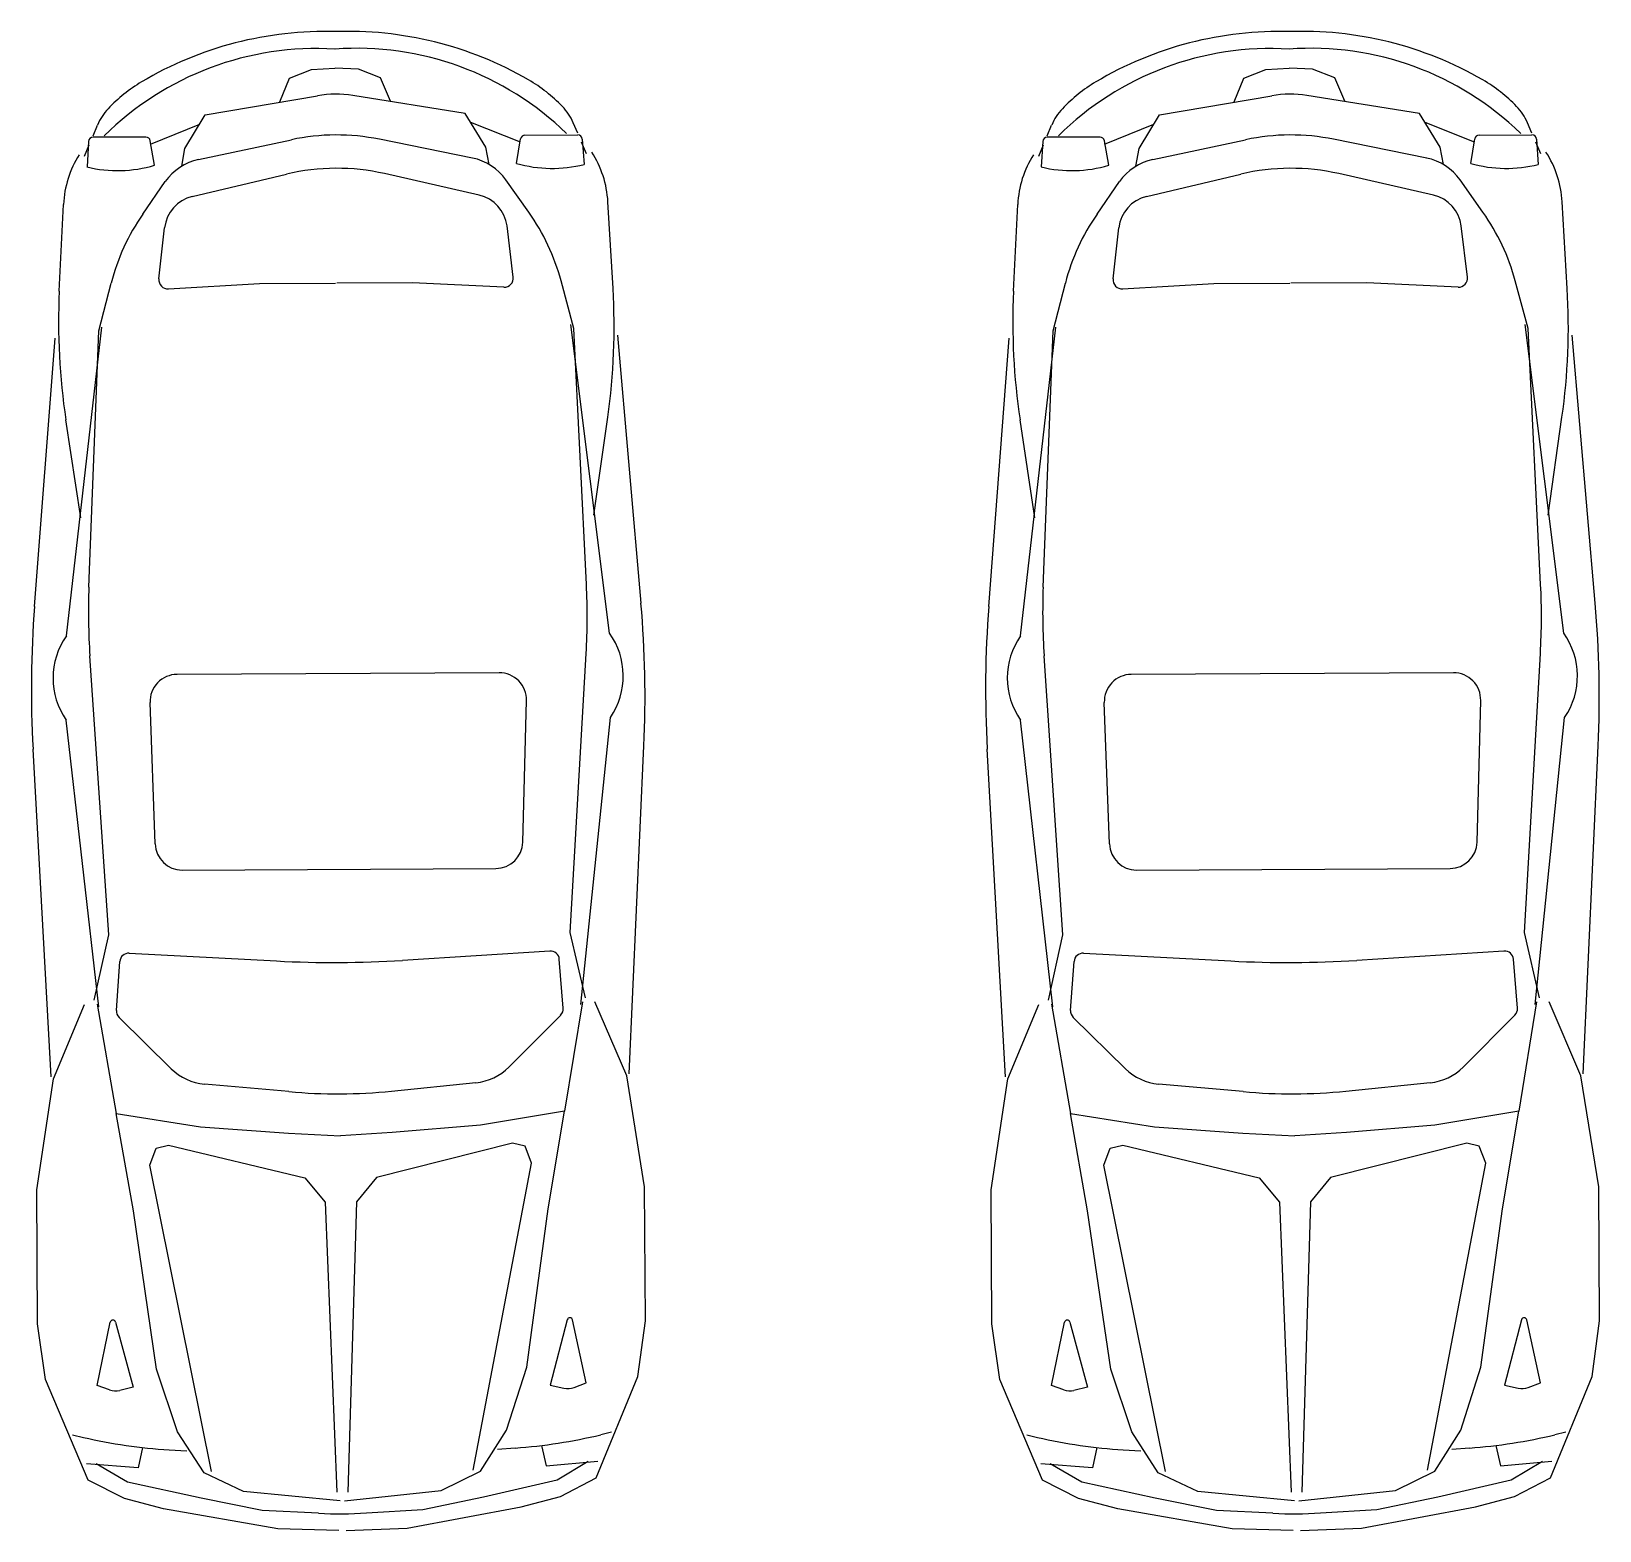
# Model space of a CAD drawing. Extents: x 287 to 4699, y 124 to 4340.
import ezdxf

# ---------------------------------------------------------------- set-up
doc = ezdxf.new("R2010")
doc.units = 0
doc.layers.add('KADRBM', color=7, linetype='CONTINUOUS')

msp = doc.modelspace()

# ---------------------------------------------------------------- linework, layer by layer
at = {"layer": 'KADRBM'}
for p, q in [((1075.8, 4232.7), (1141.3, 4236.9)), ((1207.3, 4233.4), (1141.8, 4236.9)), ((3759.8, 4232.7), (3825.3, 4236.9)), ((3891.3, 4233.4), (3825.8, 4236.9)), ((986.2, 4142.3), (1013.8, 4208)), ((1013.8, 4208), (1075.8, 4232.7)), ((1269.6, 4209.3), (1207.3, 4233.4)), ((1297.9, 4143.8), (1269.6, 4209.3)), ((3670.1, 4142.3), (3697.8, 4208)), ((3697.8, 4208), (3759.8, 4232.7)), ((3953.6, 4209.3), (3891.3, 4233.4)), ((3981.9, 4143.8), (3953.6, 4209.3)), ((776.7, 4105.5), (1092.5, 4159.1)), ((1507.7, 4109.2), (1191.4, 4159.6)), ((3460.7, 4105.5), (3776.5, 4159.1)), ((4191.7, 4109.2), (3875.3, 4159.6)), ((719.5, 4010.4), (776.7, 4105.5)), ((1565.8, 4014.7), (1507.7, 4109.2)), ((3403.5, 4010.4), (3460.7, 4105.5)), ((4249.8, 4014.7), (4191.7, 4109.2)), ((460.8, 4046.4), (473.3, 4076.4)), ((622.2, 4022.7), (761, 4079.4)), ((1663, 4028), (1523.7, 4083.3)), ((1824.2, 4053.3), (1811.4, 4083.2)), ((3144.8, 4046.4), (3157.2, 4076.4)), ((3306.2, 4022.7), (3445, 4079.4)), ((4347, 4028), (4207.6, 4083.3)), ((4508.2, 4053.3), (4495.4, 4083.2)), ((436.8, 3988.7), (450.3, 4021)), ((448.2, 4030.2), (443.9, 3958.7)), ((609.3, 4042.8), (460.8, 4042.2)), ((633.8, 3963.5), (621.9, 4032.3)), ((757.7, 3979.9), (1018.8, 4035.4)), ((1528, 3983.8), (1266.3, 4036.6)), ((1575.4, 3965.8), (1565.8, 4014.7)), ((1652, 3968.7), (1663.3, 4037.6)), ((1675.7, 4048.2), (1824.2, 4049.1)), ((1848.7, 3995.9), (1835, 4028.1)), ((1837, 4037.3), (1842, 3965.8)), ((3120.8, 3988.7), (3134.2, 4021)), ((3132.2, 4030.2), (3127.9, 3958.7)), ((3293.3, 4042.8), (3144.8, 4042.2)), ((3317.8, 3963.5), (3305.9, 4032.3)), ((3441.7, 3979.9), (3702.8, 4035.4)), ((4212, 3983.8), (3950.3, 4036.6)), ((4259.4, 3965.8), (4249.8, 4014.7)), ((4336, 3968.7), (4347.2, 4037.6)), ((4359.7, 4048.2), (4508.2, 4049.1)), ((4532.7, 3995.9), (4519, 4028.1)), ((4521, 4037.3), (4526, 3965.8)), ((710.4, 3961.4), (719.5, 4010.4)), ((3394.4, 3961.4), (3403.5, 4010.4)), ((739.8, 3875.5), (1005.2, 3938.5)), ((1546.9, 3879.6), (1280.9, 3939.9)), ((3423.8, 3875.5), (3689.2, 3938.5)), ((4230.9, 3879.6), (3964.9, 3939.9)), ((600.8, 3826.2), (664.1, 3917.5)), ((1686.4, 3831.7), (1622.2, 3922.4)), ((3284.8, 3826.2), (3348.1, 3917.5)), ((4370.4, 3831.7), (4306.2, 3922.4)), ((366, 3609.1), (377.8, 3853.3)), ((1923.4, 3617), (1909.1, 3861.1)), ((3050, 3609.1), (3061.8, 3853.3)), ((4607.4, 3617), (4593.1, 3861.1)), ((646.2, 3644), (662.3, 3787.9)), ((1642.9, 3649.1), (1625.3, 3792.8)), ((3330.2, 3644), (3346.3, 3787.9)), ((4326.8, 3649.1), (4309.3, 3792.8)), ((477.2, 3497.8), (511.9, 3631.9)), ((673, 3615.9), (929.5, 3630.9)), ((929.5, 3630.9), (1143, 3631.5)), ((1359.8, 3633.1), (1146.3, 3631.5)), ((1616.4, 3620.6), (1359.8, 3633.1)), ((1813.4, 3504.6), (1777.3, 3638.4)), ((3161.1, 3497.8), (3195.9, 3631.9)), ((3356.9, 3615.9), (3613.4, 3630.9)), ((3613.4, 3630.9), (3826.9, 3631.5)), ((4043.8, 3633.1), (3830.3, 3631.5)), ((4300.4, 3620.6), (4043.8, 3633.1)), ((4497.4, 3504.6), (4461.3, 3638.4)), ((385.9, 2640), (485.3, 3508.6)), ((449.3, 2777.4), (477.2, 3497.8)), ((1913.4, 2647.7), (1805.2, 3515.3)), ((1848.6, 2784.6), (1813.4, 3504.6)), ((2002.2, 2731.7), (1936.9, 3485.3)), ((3069.8, 2640), (3169.3, 3508.6)), ((3133.3, 2777.4), (3161.1, 3497.8)), ((4597.4, 2647.7), (4489.1, 3515.3)), ((4532.6, 2784.6), (4497.4, 3504.6)), ((4686.2, 2731.7), (4620.9, 3485.3)), ((296.3, 2723.1), (353.9, 3477.3)), ((2980.2, 2723.1), (3037.9, 3477.3)), ((426.1, 2972.2), (384.5, 3247.3)), ((1869.8, 2979.6), (1908.6, 3255.1)), ((3110.1, 2972.2), (3068.5, 3247.3)), ((4553.8, 2979.6), (4592.6, 3255.1)), ((505, 1799.4), (452.1, 2583.7)), ((1802.9, 1806), (1847.8, 2590.8)), ((3188.9, 1799.4), (3136, 2583.7)), ((4486.9, 1806), (4531.8, 2590.8)), ((1603.2, 2536.2), (697.2, 2531.6)), ((4287.2, 2536.2), (3381.2, 2531.6)), ((635.5, 2054.9), (621.2, 2452.6)), ((1669.7, 2060.1), (1679.9, 2458)), ((3319.5, 2054.9), (3305.2, 2452.6)), ((4353.7, 2060.1), (4363.9, 2458)), ((476.7, 1596.6), (385.6, 2403.1)), ((1833.2, 1603.5), (1916, 2410.9)), ((3160.7, 1596.6), (3069.6, 2403.1)), ((4517.1, 1603.5), (4600, 2410.9)), ((343.3, 1399.8), (292.1, 2321.8)), ((1968.6, 1408.1), (2010.4, 2330.5)), ((3027.3, 1399.8), (2976.1, 2321.8)), ((4652.6, 1408.1), (4694.4, 2330.5)), ((712, 1981.4), (1594, 1985.9)), ((3396, 1981.4), (4278, 1985.9)), ((464, 1615.6), (505, 1799.4)), ((1845.7, 1622.6), (1802.9, 1806)), ((3148, 1615.6), (3188.9, 1799.4)), ((4529.6, 1622.6), (4486.9, 1806)), ((526.4, 1586.9), (536.1, 1724.2)), ((562.8, 1747.8), (977.2, 1725.8)), ((1745.5, 1753.8), (1331.4, 1727.6)), ((1783.6, 1593.3), (1772.4, 1730.5)), ((3210.4, 1586.9), (3220.1, 1724.2)), ((3246.8, 1747.8), (3661.2, 1725.8)), ((4429.5, 1753.8), (4015.4, 1727.6)), ((4467.5, 1593.3), (4456.4, 1730.5)), ((472.6, 1603.9), (526, 1296.6)), ((1837.2, 1610.8), (1786.9, 1303)), ((3156.6, 1603.9), (3210, 1296.6)), ((4521.2, 1610.8), (4470.9, 1303)), ((681, 1422.7), (534, 1567)), ((1630.7, 1427.5), (1776.2, 1573.3)), ((3365, 1422.7), (3218, 1567)), ((4314.6, 1427.5), (4460.2, 1573.3)), ((1011.8, 1358.3), (774.1, 1379.7)), ((1300.5, 1359.8), (1538, 1383.6)), ((3695.8, 1358.3), (3458.1, 1379.7)), ((3984.5, 1359.8), (4222, 1383.6)), ((472.9, 532.3), (509.5, 709.8)), ((524.3, 710.3), (574.1, 526.9)), ((1794.9, 716.7), (1747, 532.8)), ((1848.1, 539.3), (1809.7, 716.4)), ((3156.9, 532.3), (3193.5, 709.8)), ((3208.3, 710.3), (3258.1, 526.9)), ((4478.9, 716.7), (4430.9, 532.8)), ((4532.1, 539.3), (4493.7, 716.4)), ((507.4, 519.9), (472.9, 532.3)), ((1747, 532.8), (1785.4, 524.5)), ((1813.8, 526.6), (1848.1, 539.3)), ((3191.3, 519.9), (3156.9, 532.3)), ((4430.9, 532.8), (4469.4, 524.5)), ((4497.8, 526.6), (4532.1, 539.3)), ((574.1, 526.9), (535.8, 518.2)), ((3258.1, 526.9), (3219.8, 518.2)), ((1919.3, 400.7), (1888.7, 393.4)), ((4603.3, 400.7), (4572.7, 393.4)), ((403.1, 393), (433.8, 386)), ((600.4, 357.6), (588.1, 300.7)), ((1648.1, 355.9), (1598.5, 352.2)), ((1722.4, 363.3), (1735.3, 306.5)), ((3087.1, 393), (3117.7, 386)), ((3284.3, 357.6), (3272, 300.7)), ((4332.1, 355.9), (4282.5, 352.2)), ((4406.4, 363.3), (4419.3, 306.5)), ((588.1, 300.7), (442.9, 311.9)), ((557.7, 260.4), (469.3, 312)), ((674.7, 351), (724.4, 347.8)), ((1735.3, 306.5), (1880.4, 319.2)), ((1766.1, 266.6), (1853.9, 319)), ((3272, 300.7), (3126.9, 311.9)), ((3241.7, 260.4), (3153.3, 312)), ((3358.7, 351), (3408.4, 347.8)), ((4419.3, 306.5), (4564.3, 319.2)), ((4450.1, 266.6), (4537.9, 319)), ((1559.5, 218.8), (1766.1, 266.6)), ((4243.5, 218.8), (4450.1, 266.6)), ((764.8, 214.8), (557.7, 260.4)), ((3448.8, 214.8), (3241.7, 260.4)), ((936.5, 180.7), (764.8, 214.8)), ((1095.1, 172.8), (936.5, 180.7)), ((1229.6, 173.4), (1388.1, 183)), ((1388.1, 183), (1559.5, 218.8)), ((3620.4, 180.7), (3448.8, 214.8)), ((3779.1, 172.8), (3620.4, 180.7)), ((3913.6, 173.4), (4072.1, 183)), ((4072.1, 183), (4243.5, 218.8))]:
    msp.add_line(p, q, dxfattribs=at)
for points in [[(1152.5, 123.8), (980.6, 128.5), (659.2, 185.5), (549, 213.9), (447.5, 265.4), (327.3, 548.9), (304.7, 705.5), (302.9, 1081.8), (350, 1394.8), (437.3, 1603.8)], [(1172.7, 123.9), (1344.6, 130.4), (1665.3, 190.6), (1775.3, 220.1), (1876.2, 272.6), (1993.5, 557.3), (2014.5, 714.1), (2012.2, 1090.4), (1962, 1403), (1872.5, 1611.1)], [(3836.5, 123.8), (3664.6, 128.5), (3343.2, 185.5), (3232.9, 213.9), (3131.5, 265.4), (3011.3, 548.9), (2988.7, 705.5), (2986.9, 1081.8), (3033.9, 1394.8), (3121.3, 1603.8)], [(3856.7, 123.9), (4028.5, 130.4), (4349.3, 190.6), (4459.3, 220.1), (4560.2, 272.6), (4677.5, 557.3), (4698.5, 714.1), (4696.2, 1090.4), (4646, 1403), (4556.5, 1611.1)], [(1156.2, 207.2), (883.9, 234), (773, 286.8), (698.4, 402), (639.8, 578.3), (574.4, 1022.7), (526, 1296.6), (762.8, 1259.8), (1011.1, 1241.6), (1156.8, 1233.7)], [(1168.2, 207.2), (1440.2, 236.9), (1550.5, 290.8), (1623.9, 406.7), (1680.7, 583.6), (1741.3, 1028.6), (1786.9, 1303), (1550.5, 1263.8), (1302.4, 1243.1), (1156.8, 1233.7)], [(3840.1, 207.2), (3567.9, 234), (3457, 286.8), (3382.4, 402), (3323.8, 578.3), (3258.4, 1022.7), (3210, 1296.6), (3446.8, 1259.8), (3695.1, 1241.6), (3840.8, 1233.7)], [(3852.2, 207.2), (4124.2, 236.9), (4234.5, 290.8), (4307.9, 406.7), (4364.7, 583.6), (4425.3, 1028.6), (4470.9, 1303), (4234.5, 1263.8), (3986.4, 1243.1), (3840.8, 1233.7)], [(793.6, 290.5), (620.4, 1151.9), (638, 1199.5), (673.3, 1208), (1057, 1116.3), (1113.7, 1047.9), (1146.8, 232.3)], [(1529.9, 294.3), (1694, 1157.3), (1675.9, 1204.8), (1640.6, 1213), (1257.8, 1117.3), (1201.8, 1048.3), (1177.3, 232.4)], [(3477.6, 290.5), (3304.4, 1151.9), (3322, 1199.5), (3357.2, 1208), (3740.9, 1116.3), (3797.7, 1047.9), (3830.8, 232.3)], [(4213.9, 294.3), (4378, 1157.3), (4359.9, 1204.8), (4324.6, 1213), (3941.8, 1117.3), (3885.7, 1048.3), (3861.3, 232.4)]]:
    msp.add_lwpolyline(points, dxfattribs=at)
for centre, radius, start, end in [((1113.9, 3327.9), 1011.8, 88.304, 120.6923), ((1178.4, 3328.2), 1011.8, 59.8899, 92.2781), ((3797.9, 3327.9), 1011.8, 88.304, 120.6923), ((3862.4, 3328.2), 1011.8, 59.8899, 92.2781), ((1089.1, 3444.4), 847.4, 86.4797, 134.754), ((1202.1, 3445), 847.4, 45.8281, 94.1025), ((3773, 3444.4), 847.4, 86.4797, 134.754), ((3886.1, 3445), 847.4, 45.8281, 94.1025), ((819.8, 3823.4), 435.5, 120.6923, 136.6182), ((1467.5, 3826.7), 435.5, 43.9639, 59.8899), ((3503.8, 3823.4), 435.5, 120.6923, 136.6182), ((4151.5, 3826.7), 435.5, 43.9639, 59.8899), ((1143.5, 3858.6), 304.8, 80.9592, 99.6229), ((3827.5, 3858.6), 304.8, 80.9592, 99.6229), ((614, 4017.9), 152.4, 136.6182, 157.436), ((1671.3, 4023.3), 152.4, 23.1462, 43.9639), ((3298, 4017.9), 152.4, 136.6182, 157.436), ((4355.3, 4023.3), 152.4, 23.1462, 43.9639), ((460.9, 4029.5), 12.7, 90.2346, 176.565), ((609.4, 4030.1), 12.7, 9.8423, 90.2346), ((1145.6, 3439.1), 609.6, 78.5782, 102.0039), ((1675.8, 4035.5), 12.7, 90.3476, 170.7398), ((1824.3, 4036.4), 12.7, 4.0171, 90.3476), ((3144.8, 4029.5), 12.7, 90.2346, 176.565), ((3293.4, 4030.1), 12.7, 9.8423, 90.2346), ((3829.6, 3439.1), 609.6, 78.5782, 102.0039), ((4359.8, 4035.5), 12.7, 90.3476, 170.7398), ((4508.3, 4036.4), 12.7, 4.0171, 90.3476), ((662, 3840.5), 284.4, 147.5645, 177.417), ((789.4, 3830.8), 152.4, 102.0039, 145.3046), ((1497.8, 3834.4), 152.4, 35.2775, 78.5782), ((1625.1, 3845.4), 284.4, 3.1652, 33.0176), ((3345.9, 3840.5), 284.4, 147.5645, 177.417), ((3473.4, 3830.8), 152.4, 102.0039, 145.3046), ((4181.8, 3834.4), 152.4, 35.2775, 78.5782), ((4309.1, 3845.4), 284.4, 3.1652, 33.0176), ((529.9, 4312.4), 364, 256.3307, 286.5881), ((1146.1, 3345.4), 609.6, 77.2249, 103.3572), ((1752.4, 4318.6), 364, 253.994, 284.2515), ((3213.9, 4312.4), 364, 256.3307, 286.5881), ((3830.1, 3345.4), 609.6, 77.2249, 103.3572), ((4436.4, 4318.6), 364, 253.994, 284.2515), ((763.3, 3776.6), 101.6, 103.3572, 173.6106), ((1524.4, 3780.5), 101.6, 6.9715, 77.2249), ((3447.3, 3776.6), 101.6, 103.3572, 173.6106), ((4208.4, 3780.5), 101.6, 6.9715, 77.2249), ((1102, 3479.2), 609.6, 145.3046, 165.4896), ((1188.7, 3479.6), 609.6, 15.0925, 35.2775), ((3786, 3479.2), 609.6, 145.3046, 165.4896), ((3872.7, 3479.6), 609.6, 15.0925, 35.2775), ((671.5, 3641.2), 25.4, 173.6106, 273.3496), ((1617.7, 3646), 25.4, 267.2325, 6.9715), ((3355.5, 3641.2), 25.4, 173.6106, 273.3496), ((4301.6, 3646), 25.4, 267.2325, 6.9715), ((2192.7, 3520.9), 1828.8, 177.2344, 188.6022), ((97.7, 3510.2), 1828.8, 351.98, 3.3477), ((4876.7, 3520.9), 1828.8, 177.2344, 188.6022), ((2781.7, 3510.2), 1828.8, 351.98, 3.3477), ((22, 2695.3), 1828.8, 356.7238, 2.7984), ((2706, 2695.3), 1828.8, 356.7238, 2.7984), ((2276.7, 2706.7), 1828.8, 177.7837, 183.8583), ((4960.7, 2706.7), 1828.8, 177.7837, 183.8583), ((3335.4, 2490.8), 3048, 175.6298, 183.1797), ((-1034.5, 2468.6), 3048, 357.4024, 4.9523), ((6019.4, 2490.8), 3048, 175.6298, 183.1797), ((1649.5, 2468.6), 3048, 357.4024, 4.9523), ((1746, 2527.4), 206.2, 325.5706, 35.6984), ((4430, 2527.4), 206.2, 325.5706, 35.6984), ((554.5, 2521.4), 206.2, 144.8838, 215.0115), ((3238.5, 2521.4), 206.2, 144.8838, 215.0115), ((697.4, 2455.4), 76.2, 90.159, 182.0547), ((1603.8, 2460), 76.2, 358.5274, 90.4231), ((3381.4, 2455.4), 76.2, 90.159, 182.0547), ((4287.8, 2460), 76.2, 358.5274, 90.4231), ((711.7, 2057.6), 76.2, 182.0547, 270.2335), ((1593.5, 2062.1), 76.2, 270.3487, 358.5274), ((3395.7, 2057.6), 76.2, 182.0547, 270.2335), ((4277.5, 2062.1), 76.2, 270.3487, 358.5274), ((561.5, 1722.4), 25.4, 86.9602, 175.9496), ((1138.8, 4769.5), 3048, 266.9602, 273.6219), ((1747.1, 1728.4), 25.4, 4.6325, 93.6219), ((3245.5, 1722.4), 25.4, 86.9602, 175.9496), ((3822.8, 4769.5), 3048, 266.9602, 273.6219), ((4431.1, 1728.4), 25.4, 4.6325, 93.6219), ((1758.2, 1591.3), 25.4, 315.0429, 4.6325), ((4442.2, 1591.3), 25.4, 315.0429, 4.6325), ((551.8, 1585.1), 25.4, 175.9496, 225.5392), ((3235.7, 1585.1), 25.4, 175.9496, 225.5392), ((787.8, 1531.5), 152.4, 225.5392, 264.8559), ((1522.8, 1535.2), 152.4, 275.7262, 315.0429), ((3471.7, 1531.5), 152.4, 225.5392, 264.8559), ((4206.8, 1535.2), 152.4, 275.7262, 315.0429), ((1148.5, 2876.2), 1524, 264.8559, 275.7262), ((3832.4, 2876.2), 1524, 264.8559, 275.7262), ((516.9, 708.3), 7.62, 15.1946, 168.347), ((1802.3, 714.8), 7.62, 12.2351, 165.3875), ((3200.9, 708.3), 7.62, 15.1946, 168.347), ((4486.3, 714.8), 7.62, 12.2351, 165.3875), ((524.6, 567.7), 50.8, 250.2133, 282.773), ((1796.1, 574.2), 50.8, 257.8091, 290.3688), ((3208.5, 567.7), 50.8, 250.2133, 282.773), ((4480.1, 574.2), 50.8, 257.8091, 290.3688), ((772.7, 1871.8), 1524, 257.1512, 266.3157), ((1534.8, 1875.7), 1524, 274.2664, 283.431), ((3456.6, 1871.8), 1524, 257.1512, 266.3157), ((4218.7, 1875.7), 1524, 274.2664, 283.431), ((1156.2, 1390.4), 1219.2, 267.1287, 273.4534), ((3840.1, 1390.4), 1219.2, 267.1287, 273.4534)]:
    msp.add_arc(centre, radius, start, end, dxfattribs=at)

doc.saveas('drawing.dxf')
